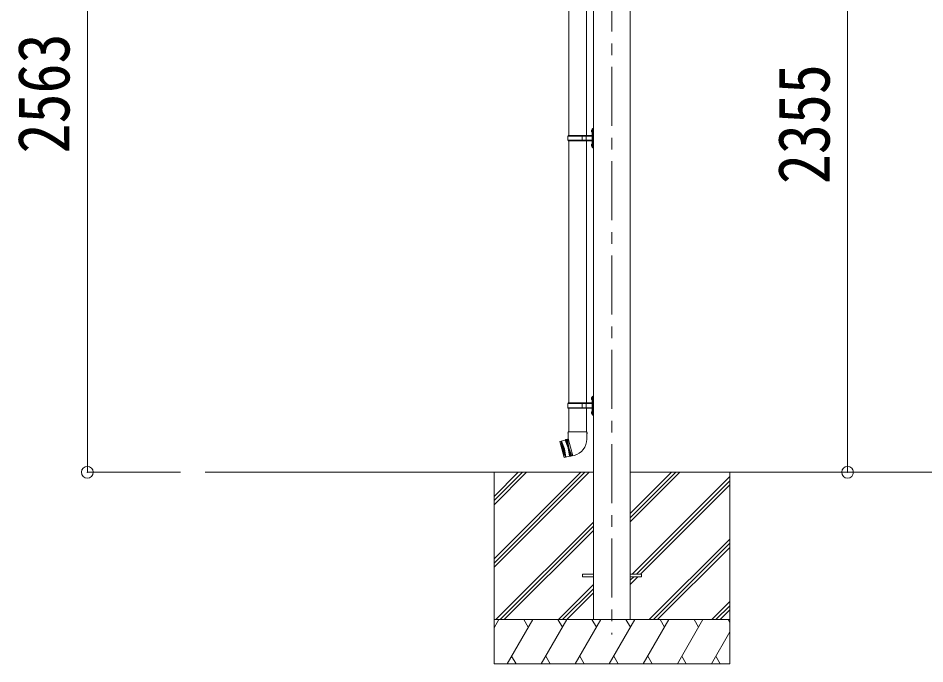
# Model space of a CAD drawing. Units: millimetres at full size, sheet at 1:40. Extents: x -11243 to 11243, y -7760 to 7760.
# Drawn here: x 1362 to 4439, y -4948 to -2758 of the extents above; entities that cross this region are included whole.
import ezdxf
from ezdxf.enums import TextEntityAlignment as Align

# ---------------------------------------------------------------- set-up
doc = ezdxf.new("R2010")
doc.units = ezdxf.units.MM
doc.header["$LTSCALE"] = 40
doc.header["$PDMODE"] = 32
doc.header["$PDSIZE"] = 40
doc.linetypes.add('CHAIN1', pattern=[8, 5, -1, 1, -1])
for name, color, linetype, lineweight in [('0-0_0', 7, 'Continuous', 9), ('0-1_本体', 5, 'CHAIN1', 9), ('0-3_ELV2', 4, 'Continuous', 9), ('0-6_OTH_LINE', 6, 'Continuous', 9), ('0-9_OUTLINE', 7, 'Continuous', 9)]:
    doc.layers.add(name, color=color, linetype=linetype, lineweight=lineweight)
doc.styles.add('ＭＳ ゴシック', font='')
doc.styles.get('ＭＳ ゴシック').set_extended_font_data('MS Gothic')

msp = doc.modelspace()

# ---------------------------------------------------------------- linework, layer by layer
at = {"layer": '0-0_0'}
for p, q in [((1996.86, -4298.12), (3314.4, -4298.12)), ((2976.9, -4298.12), (2976.9, -4948.12)), ((2976.9, -4592.3), (3271.08, -4298.12)), ((2976.9, -4606.44), (3285.22, -4298.12)), ((2976.9, -4620.58), (3299.36, -4298.12)), ((2976.9, -4408.45), (3087.23, -4298.12)), ((2976.9, -4394.31), (3073.09, -4298.12)), ((2976.9, -4380.17), (3058.94, -4298.12)), ((3439.4, -4466.45), (3607.73, -4298.12)), ((3439.4, -4452.31), (3593.59, -4298.12)), ((3439.4, -4438.17), (3579.44, -4298.12)), ((3439.4, -4298.12), (6614.44, -4298.12)), ((3776.9, -4298.12), (3776.9, -4948.12)), ((3446.07, -4643.62), (3776.9, -4312.8)), ((3460.21, -4643.62), (3776.9, -4326.94)), ((3474.36, -4643.62), (3776.9, -4341.09)), ((2983.2, -4798.12), (3314.4, -4466.93)), ((2997.35, -4798.12), (3314.4, -4481.08)), ((3011.49, -4798.12), (3314.4, -4495.22)), ((3503.7, -4798.12), (3776.9, -4524.93)), ((3517.85, -4798.12), (3776.9, -4539.07)), ((3531.99, -4798.12), (3776.9, -4553.22)), ((3439.4, -4678.58), (3465.36, -4652.62)), ((3439.4, -4664.44), (3451.21, -4652.62)), ((3314.4, -4679.06), (3195.34, -4798.12)), ((3209.48, -4798.12), (3314.4, -4693.21)), ((3223.62, -4798.12), (3314.4, -4707.35)), ((3715.84, -4798.12), (3776.9, -4737.06)), ((3729.98, -4798.12), (3776.9, -4751.21)), ((3744.12, -4798.12), (3776.9, -4765.35)), ((3776.9, -4798.12), (2976.9, -4798.12)), ((2976.9, -4825.63), (2992.78, -4798.12)), ((3021.64, -4948.12), (3108.24, -4798.12)), ((3093.24, -4824.1), (3078.24, -4798.12)), ((3137.11, -4948.12), (3223.72, -4798.12)), ((3208.71, -4824.11), (3193.71, -4798.12)), ((3252.58, -4948.12), (3339.18, -4798.12)), ((3324.18, -4824.1), (3309.18, -4798.12)), ((3368.05, -4948.12), (3454.66, -4798.12)), ((3439.65, -4824.1), (3424.65, -4798.12)), ((3483.52, -4948.12), (3570.13, -4798.12)), ((3555.12, -4824.1), (3540.12, -4798.12)), ((3598.99, -4948.12), (3685.6, -4798.12)), ((3655.6, -4798.12), (3670.6, -4824.1)), ((3771.06, -4798.12), (3776.9, -4808.22)), ((3714.46, -4948.12), (3776.9, -4839.98)), ((3036.64, -4922.14), (3051.64, -4948.12)), ((3152.11, -4922.14), (3167.11, -4948.12)), ((3267.58, -4922.14), (3282.58, -4948.12)), ((3383.05, -4922.14), (3398.05, -4948.12)), ((3498.52, -4922.14), (3513.52, -4948.12)), ((3613.99, -4922.14), (3628.99, -4948.12)), ((3729.46, -4922.14), (3744.46, -4948.12)), ((2976.9, -4948.12), (3776.9, -4948.12))]:
    msp.add_line(p, q, dxfattribs=at)
at = {"layer": '0-1_本体'}
msp.add_line((3376.9, -1643.3), (3376.9, -4848.73), dxfattribs=at)
at = {"layer": '0-3_ELV2'}
for p, q in [((3314.4, -4798.12), (3314.4, -1944.22)), ((3439.4, -1944.22), (3439.4, -4798.12)), ((3276.9, -4643.62), (3314.4, -4643.62)), ((3276.9, -4643.62), (3276.9, -4652.62)), ((3439.4, -4643.62), (3476.9, -4643.62)), ((3476.9, -4643.62), (3476.9, -4652.62)), ((3276.9, -4652.62), (3314.4, -4652.62)), ((3439.4, -4652.62), (3476.9, -4652.62))]:
    msp.add_line(p, q, dxfattribs=at)
at = {"layer": '0-6_OTH_LINE'}
for p, q in [((1596.84, -4298.12), (1596.84, -1735.35)), ((4176.57, -1943.12), (4176.57, -4298.12)), ((1596.84, -4298.12), (1913.08, -4298.12)), ((4176.57, -4298.12), (3536.54, -4298.12))]:
    msp.add_line(p, q, dxfattribs=at)
for p in [(1596.84, -4298.12), (4176.57, -4298.12)]:
    msp.add_point(p, dxfattribs=at)
at = {"layer": '0-9_OUTLINE'}
for p, q in [((3230.54, -2266.12), (3230.54, -3155.62)), ((3290.24, -2266.12), (3290.24, -3155.62)), ((3309.36, -3136.47), (3310, -3136.47)), ((3309.36, -3136.47), (3309.36, -3144.77)), ((3310, -3136.47), (3310.4, -3136.87)), ((3312.4, -3132.12), (3310.4, -3134.12)), ((3310.4, -3134.12), (3310.4, -3195.12)), ((3312.4, -3132.12), (3312.4, -3197.12)), ((3312.4, -3132.12), (3314.4, -3132.12)), ((3227.4, -3157.62), (3228.4, -3155.62)), ((3227.4, -3171.62), (3227.4, -3157.62)), ((3275.89, -3157.62), (3227.4, -3157.62)), ((3309.9, -3155.62), (3228.4, -3155.62)), ((3275.89, -3173.62), (3275.89, -3155.62)), ((3276.65, -3155.62), (3278.65, -3157.62)), ((3309.9, -3157.62), (3278.65, -3157.62)), ((3289.02, -3157.62), (3287.02, -3155.62)), ((3289.02, -3171.62), (3289.02, -3157.62)), ((3308.09, -3138.48), (3310.14, -3139.47)), ((3309.36, -3144.77), (3310, -3144.77)), ((3310.14, -3139.47), (3310.75, -3140.62)), ((3227.4, -3171.62), (3228.4, -3173.62)), ((3275.89, -3171.62), (3227.4, -3171.62)), ((3228.4, -3173.62), (3309.9, -3173.62)), ((3230.54, -3173.62), (3230.54, -4063.12)), ((3276.65, -3173.62), (3278.65, -3171.62)), ((3309.9, -3171.62), (3278.65, -3171.62)), ((3289.02, -3171.62), (3287.02, -3173.62)), ((3290.24, -3173.62), (3290.24, -4063.12)), ((3308.09, -3186.48), (3310.14, -3187.47)), ((3309.36, -3184.47), (3310, -3184.47)), ((3309.36, -3184.47), (3309.36, -3192.77)), ((3309.36, -3192.77), (3310, -3192.77)), ((3310, -3184.47), (3310, -3192.77)), ((3310, -3184.47), (3310.4, -3184.87)), ((3310, -3192.77), (3310.4, -3192.37)), ((3310.14, -3187.47), (3310.75, -3188.62)), ((3310.4, -3195.12), (3312.4, -3197.12)), ((3314.4, -3197.12), (3312.4, -3197.12)), ((3308.09, -4045.98), (3310.14, -4046.97)), ((3309.36, -4043.97), (3310, -4043.97)), ((3309.36, -4043.97), (3309.36, -4052.27)), ((3309.36, -4052.27), (3310, -4052.27)), ((3310, -4043.97), (3310.4, -4044.37)), ((3310.14, -4046.97), (3310.75, -4048.12)), ((3312.4, -4039.62), (3310.4, -4041.62)), ((3310.4, -4041.62), (3310.4, -4102.62)), ((3312.4, -4039.62), (3312.4, -4104.62)), ((3312.4, -4039.62), (3314.4, -4039.62)), ((3227.4, -4065.12), (3228.4, -4063.12)), ((3227.4, -4079.12), (3227.4, -4065.12)), ((3275.89, -4065.12), (3227.4, -4065.12)), ((3227.4, -4079.12), (3228.4, -4081.12)), ((3275.89, -4079.12), (3227.4, -4079.12)), ((3309.9, -4063.12), (3228.4, -4063.12)), ((3228.4, -4081.12), (3309.9, -4081.12)), ((3230.54, -4081.12), (3230.54, -4160.83)), ((3275.89, -4081.12), (3275.89, -4063.12)), ((3276.65, -4063.12), (3278.65, -4065.12)), ((3276.65, -4081.12), (3278.65, -4079.12)), ((3309.9, -4065.12), (3278.65, -4065.12)), ((3309.9, -4079.12), (3278.65, -4079.12)), ((3289.02, -4065.12), (3287.02, -4063.12)), ((3289.02, -4079.12), (3287.02, -4081.12)), ((3289.02, -4079.12), (3289.02, -4065.12)), ((3290.24, -4081.12), (3290.24, -4160.83)), ((3309.36, -4091.97), (3310, -4091.97)), ((3309.36, -4091.97), (3309.36, -4100.27)), ((3310, -4091.97), (3310, -4100.27)), ((3310, -4091.97), (3310.4, -4092.37)), ((3308.09, -4093.98), (3310.14, -4094.97)), ((3309.36, -4100.27), (3310, -4100.27)), ((3310, -4100.27), (3310.4, -4099.87)), ((3310.14, -4094.97), (3310.75, -4096.12)), ((3310.4, -4102.62), (3312.4, -4104.62)), ((3314.4, -4104.62), (3312.4, -4104.62)), ((3228.69, -4160.83), (3226.99, -4165.33)), ((3228.72, -4165.83), (3226.99, -4165.33)), ((3228.83, -4184.07), (3228.44, -4184.17)), ((3228.44, -4184.17), (3244.05, -4242.42)), ((3292.09, -4160.83), (3228.69, -4160.83)), ((3228.69, -4160.83), (3228.83, -4184.07)), ((3292.09, -4160.83), (3291.94, -4185.83)), ((3200.11, -4194.35), (3200.47, -4193.74)), ((3200.11, -4194.35), (3214.42, -4247.77)), ((3218.34, -4188.95), (3200.47, -4193.74)), ((3215.04, -4248.12), (3200.47, -4193.74)), ((3204.33, -4192.71), (3218.9, -4247.09)), ((3208.72, -4220.67), (3204.33, -4192.71)), ((3206.26, -4192.19), (3220.83, -4246.57)), ((3216.44, -4218.6), (3206.26, -4192.19)), ((3220.97, -4187.21), (3218.34, -4188.95)), ((3220.97, -4187.21), (3222.91, -4186.69)), ((3236.06, -4243.52), (3220.97, -4187.21)), ((3225.87, -4186.16), (3222.91, -4186.69)), ((3222.91, -4186.69), (3238, -4243.01)), ((3228.77, -4185.38), (3225.87, -4186.16)), ((3225.87, -4186.16), (3230.45, -4214.85)), ((3240.83, -4241.99), (3230.45, -4214.85)), ((3208.72, -4220.67), (3218.9, -4247.09)), ((3232.91, -4243.33), (3215.04, -4248.12)), ((3216.44, -4218.6), (3220.83, -4246.57)), ((3236.06, -4243.52), (3232.91, -4243.33)), ((3236.06, -4243.52), (3238, -4243.01)), ((3240.83, -4241.99), (3238, -4243.01)), ((3243.73, -4241.21), (3240.83, -4241.99)), ((3244.05, -4242.42), (3248.96, -4241.1)), ((3215.04, -4248.12), (3214.42, -4247.77))]:
    msp.add_line(p, q, dxfattribs=at)
for points in [[(3310, -3136.47), (3310, -3144.77), (3310.4, -3144.37)], [(3308.09, -3142.77), (3310.14, -3141.77), (3310.75, -3140.62)], [(3308.09, -3190.77), (3310.14, -3189.77), (3310.75, -3188.62)], [(3308.09, -4050.27), (3310.14, -4049.27), (3310.75, -4048.12)], [(3310, -4043.97), (3310, -4052.27), (3310.4, -4051.87)], [(3308.09, -4098.27), (3310.14, -4097.27), (3310.75, -4096.12)], [(3292.09, -4160.83), (3293.59, -4165.33), (3292.06, -4165.83)], [(3218.34, -4188.95), (3228.52, -4215.37), (3232.91, -4243.33)]]:
    msp.add_lwpolyline(points, dxfattribs=at)
for centre, radius, start, end in [((3313.69, -3140.62), 6, 136.21765, 223.78235), ((3309.9, -3155.12), 0.5, 270, 0), ((3309.9, -3157.12), 0.5, 270, 0), ((3313.69, -3188.62), 6, 136.21765, 223.78235), ((3309.9, -3172.12), 0.5, 0, 90), ((3309.9, -3174.12), 0.5, 0, 90), ((3313.69, -4048.12), 6, 136.21765, 223.78235), ((3313.69, -4096.12), 6, 136.21765, 223.78235), ((3309.9, -4062.62), 0.5, 270, 0), ((3309.9, -4064.62), 0.5, 270, 0), ((3309.9, -4079.62), 0.5, 0, 90), ((3309.9, -4081.62), 0.5, 0, 90), ((3233.95, -4185.08), 58, 285, 359.65623)]:
    msp.add_arc(centre, radius, start, end, dxfattribs=at)

# ---------------------------------------------------------------- texts
at = {"layer": '0-6_OTH_LINE', "color": 7, "style": 'ＭＳ ゴシック', "width": 0.85}
for s, p in [('2563', (1588.84, -3216.74)), ('2355', (4168.57, -3320.62))]:
    msp.add_text(s, height=176, rotation=90, dxfattribs=at).set_placement(p, align=Align.BOTTOM_LEFT)

doc.saveas('drawing.dxf')
